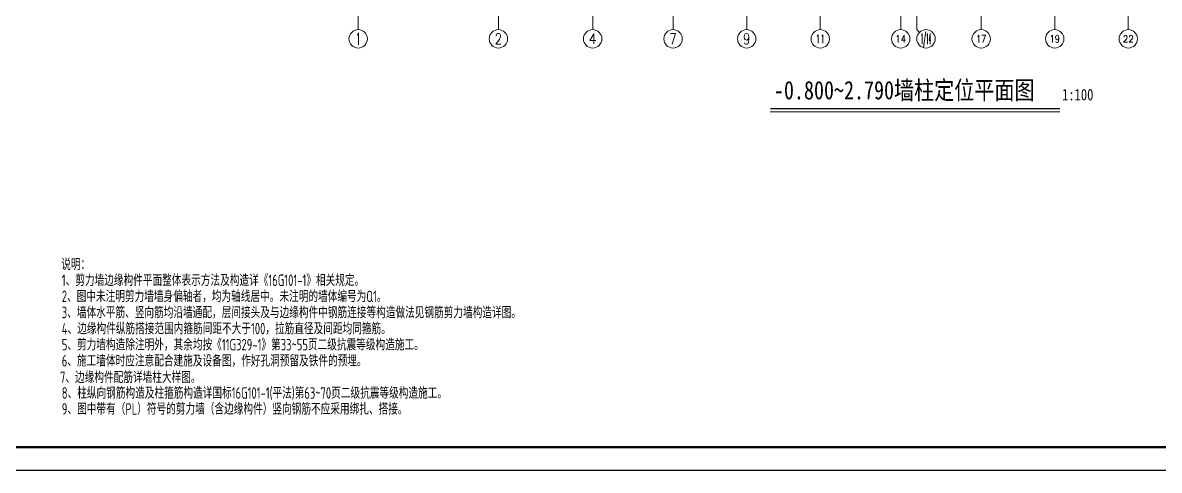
# Model space of a CAD drawing. Extents: x 5874492 to 7194610, y -939842 to -279257.
# Drawn here: x 6273052 to 6322492, y -636426 to -616969 of the extents above; entities that cross this region are included whole.
import ezdxf
from ezdxf.enums import TextEntityAlignment as Align

# ---------------------------------------------------------------- set-up
doc = ezdxf.new("R2010")
doc.units = 0
doc.header["$LTSCALE"] = 1000
doc.linetypes.add('DOTE', pattern=[2.42, 2, -0.2, 0.02, -0.2])
for name, color, linetype, lineweight in [('A-标注-轴号', 3, 'Continuous', 15), ('A-标注-轴号文字', 7, 'Continuous', 15), ('S-轴网-轴号', 3, 'Continuous', 20), ('S-轴网-轴线', 1, 'DOTE', 9), ('S-通用-TEXT', 7, 'Continuous', 20)]:
    doc.layers.add(name, color=color, linetype=linetype, lineweight=lineweight)
doc.layers.add('Y-云图图框', color=7, linetype='Continuous')
doc.styles.add('_TCH_AXIS', font='COMPLEX.shx', dxfattribs={"bigfont": 'hztxt.shx'})
doc.styles.add('_YT_Name', font='', dxfattribs={"width": 0.8})
doc.styles.add('_YT_Sign_Text', font='ros.shx', dxfattribs={"width": 0.8, "bigfont": 'hztxt.shx'})
doc.styles.add('_YT_TK_Text', font='ros.shx', dxfattribs={"width": 0.8, "bigfont": 'hztxt.shx'})
doc.styles.add('COMPLEX', font='COMPLEX')
doc.styles.get("Standard").update_dxf_attribs({"font": 'gbenor.shx', "bigfont": 'gbcbig.shx'})
doc.styles.add('TSSD_Rein', font='tssdeng.shx', dxfattribs={"width": 0.7, "bigfont": 'hztxt.shx'})
doc.styles.add('黑体', font='', dxfattribs={"width": 0.8})
doc.styles.get('_YT_Name').set_extended_font_data('SimHei')
doc.styles.get('黑体').set_extended_font_data('SimHei')

# ---------------------------------------------------------------- blocks, each defined once
blk = doc.blocks.new('ECMCTK_A0_横_单行图名-横向图框会签栏-0')
at = {"color": 4}
blk.add_lwpolyline([(0, 0), (1189, 0), (1189, 841), (0, 841)], close=True, dxfattribs=at)
at = {"const_width": 1}
blk.add_lwpolyline([(25, 10), (1179, 10), (1179, 831), (25, 831)], close=True, dxfattribs=at)
at = {"color": 80, "flags": 3}
for tag, height, p in [('YTHQINS', 3, (34.31, 832.5)), ('ECMCKEY', 3, (414.25, 484.67)), ('YTTQINS', 5.62, (1196.03, 12.81)), ('YTFRAME', 3, (904.42, 4.05)), ('YTBARCODE_T1', 3, (971.21, 4.65))]:
    blk.add_attdef(tag, text='', height=height, dxfattribs=at).set_placement(p, align=Align.MIDDLE_CENTER)
at = {"color": 80, "style": '_YT_TK_Text', "width": 0.8, "flags": 3}
for tag, p in [('{姓名五}', (9.62, 809.48)), ('{姓名六}', (14.92, 809.38)), ('{姓名七}', (19.96, 809.48)), ('{姓名八}', (24.7, 809.33)), ('[专业五]', (9.63, 785.25)), ('[专业六]', (14.56, 785.25)), ('[专业七]', (19.49, 785.17)), ('[专业八]', (24.5, 785.09)), ('{姓名一}', (9.73, 733.71)), ('{姓名二}', (14.79, 733.6)), ('{姓名三}', (19.65, 733.65)), ('{姓名四}', (24.75, 733.5)), ('[专业一]', (9.58, 710.09)), ('[专业二]', (14.46, 709.92)), ('[专业三]', (19.63, 709.95)), ('[专业四]', (25, 709.79))]:
    blk.add_attdef(tag, text='', height=3, rotation=90, dxfattribs=at).set_placement(p, align=Align.BOTTOM_LEFT)
at = {"style": '_YT_TK_Text', "width": 0.8}
blk.add_attdef('设计联系电话', text='', height=4, rotation=90, dxfattribs=at).set_placement((16.86, 656.55), align=Align.MIDDLE)
for tag, height, style, width, p in [('设计单位', 6, '_YT_Name', 0.8, (971.75, 38.6)), ('证书编号', 4, '_YT_Sign_Text', 0.8, (1056.87, 43.81)), ('审查批准号', 4, '_YT_Sign_Text', 0.8, (1109.06, 43.81)), ('工程号', 4, '_YT_Sign_Text', 0.5, (1152.08, 44.12)), ('建设单位', 4, '_YT_Sign_Text', 0.8, (1082.96, 36.11)), ('阶段', 4, '_YT_Sign_Text', 0.8, (1152.08, 35.81)), ('项目号', 4, '_YT_Sign_Text', 0.5, (1170.08, 33.72)), ('项目名称', 4, '_YT_Sign_Text', 0.8, (1082.96, 28.11)), ('专业', 4, '_YT_Sign_Text', 0.8, (1152.08, 27.31)), ('图纸名称', 4.5, '_YT_Name', 0.8, (1083.39, 15.06)), ('图纸编号', 4, '_YT_Sign_Text', 0.5, (1151.93, 19.36)), ('出图比例', 4.2, '_YT_Sign_Text', 0.8, (1029.82, 11.78)), ('日期', 4, '_YT_Sign_Text', 0.5, (1151.88, 12.13)), ('版本号', 4, '_YT_Sign_Text', 0.8, (1170.08, 13))]:
    blk.add_attdef(tag, text='', height=height, dxfattribs=dict(style=style, width=width)).set_placement(p, align=Align.CENTER)
at = {"style": '_YT_Sign_Text', "width": 0.8, "flags": 3}
for tag, p, height in [('[审定人]', (938.95, 27.81), 4.1), ('{审定人}', (953.87, 26.45), 6.24), ('[校对人]', (990.23, 27.82), 4.1), ('{校对人}', (1006.35, 26.53), 6.24), ('{审核人}', (954.98, 18.44), 6.24), ('[设计人]', (990.47, 20.21), 4.1), ('{设计人}', (1006.48, 18.54), 6.24), ('[审核人]', (939.01, 19.76), 4.1), ('[项目负责人]', (938.78, 12.01), 4.1), ('{项目负责人}', (956.28, 10.72), 6.24), ('[专业负责人]', (990.74, 11.77), 4.1), ('{专业负责人}', (1006.58, 10.36), 6.24)]:
    blk.add_attdef(tag, p, '', height=height, dxfattribs=at)
at = {"color": 80, "flags": 3}
for tag, p in [('YTQRCODE', (899.04, 11.91)), ('YTBZSIT', (25, 10)), ('EXT_TK_LEFT', (25, 10))]:
    blk.add_attdef(tag, p, '', height=3, dxfattribs=at)
blk = doc.blocks.new('_AXISO')
blk.add_circle((0, 0), 0.5)
at = {"layer": 'S-轴网-轴号', "style": 'COMPLEX', "width": 1.041667}
blk.add_attdef('A', text='', height=0.56, dxfattribs=at).set_placement((-0.25, -0.28), (0.25, -0.28), align=Align.FIT)
blk = doc.blocks.new('A$C3FF375C5')
at = {"layer": 'A-标注-轴号'}
for p, q in [((0, -8548.9), (0, -12548.9)), ((6100, -8548.9), (6100, -12548.9)), ((10200, -8548.9), (10200, -12548.9)), ((13700, -8548.9), (13700, -12548.9)), ((16900, -8548.9), (16900, -12548.9)), ((20100, -8548.9), (20100, -12548.9)), ((23600, -8548.9), (23600, -12548.9)), ((24300, -8548.9), (24300, -12548.9)), ((27100, -8548.9), (27100, -12548.9)), ((30300, -8548.9), (30300, -12548.9)), ((33499.9, -8548.9), (33499.9, -12548.9)), ((24417.2, -12666.1), (24300, -12548.9))]:
    blk.add_line(p, q, dxfattribs=at)
ref = blk.add_blockref('_AXISO', (0, -12948.9), dxfattribs=dict(at, xscale=800, yscale=800, zscale=800))
ref.add_attrib('A', '1', dxfattribs={"layer": 'A-标注-轴号文字', "ltscale": 0.2, "height": 514.7, "style": '_TCH_AXIS'}).set_placement((-110.3, -13206.3), (110.3, -13206.3), align=Align.FIT)
ref = blk.add_blockref('_AXISO', (6100, -12948.9), dxfattribs=dict(at, xscale=800, yscale=800, zscale=800))
ref.add_attrib('A', '2', dxfattribs={"layer": 'A-标注-轴号文字', "ltscale": 0.2, "height": 465.9, "style": '_TCH_AXIS'}).set_placement((5944.7, -13181.9), (6255.3, -13181.9), align=Align.FIT)
ref = blk.add_blockref('_AXISO', (10200, -12948.9), dxfattribs=dict(at, xscale=800, yscale=800, zscale=800))
ref.add_attrib('A', '4', dxfattribs={"layer": 'A-标注-轴号文字', "ltscale": 0.2, "height": 445.4, "style": '_TCH_AXIS'}).set_placement((10030.3, -13171.6), (10369.7, -13171.6), align=Align.FIT)
ref = blk.add_blockref('_AXISO', (13700, -12948.9), dxfattribs=dict(at, xscale=800, yscale=800, zscale=800))
ref.add_attrib('A', '7', dxfattribs={"layer": 'A-标注-轴号文字', "ltscale": 0.2, "height": 465.9, "style": '_TCH_AXIS'}).set_placement((13544.7, -13181.9), (13855.3, -13181.9), align=Align.FIT)
ref = blk.add_blockref('_AXISO', (16900, -12948.9), dxfattribs=dict(at, xscale=800, yscale=800, zscale=800))
ref.add_attrib('A', '9', dxfattribs={"layer": 'A-标注-轴号文字', "ltscale": 0.2, "height": 465.9, "style": '_TCH_AXIS'}).set_placement((16744.7, -13181.9), (17055.3, -13181.9), align=Align.FIT)
ref = blk.add_blockref('_AXISO', (20100, -12948.9), dxfattribs=dict(at, xscale=800, yscale=800, zscale=800))
ref.add_attrib('A', '11', dxfattribs={"layer": 'A-标注-轴号文字', "ltscale": 0.2, "height": 368.76, "style": '_TCH_AXIS'}).set_placement((19889.3, -13133.3), (20310.7, -13133.3), align=Align.FIT)
ref = blk.add_blockref('_AXISO', (23600, -12948.9), dxfattribs=dict(at, xscale=800, yscale=800, zscale=800))
ref.add_attrib('A', '14', dxfattribs={"layer": 'A-标注-轴号文字', "ltscale": 0.2, "height": 314.07, "style": '_TCH_AXIS'}).set_placement((23368.2, -13105.9), (23831.8, -13105.9), align=Align.FIT)
ref = blk.add_blockref('_AXISO', (24700, -12948.9), dxfattribs=dict(at, xscale=800, yscale=800, zscale=800))
ref.add_attrib('A', '1/14', dxfattribs={"layer": 'A-标注-轴号文字', "ltscale": 0.2, "height": 452.55, "style": '_TCH_AXIS', "width": 0.308824}).set_placement((24473.7, -13175.2), (24926.3, -13175.2), align=Align.FIT)
ref = blk.add_blockref('_AXISO', (27100, -12948.9), dxfattribs=dict(at, xscale=800, yscale=800, zscale=800))
ref.add_attrib('A', '17', dxfattribs={"layer": 'A-标注-轴号文字', "ltscale": 0.2, "height": 328.45, "style": '_TCH_AXIS'}).set_placement((26873.2, -13113.1), (27326.8, -13113.1), align=Align.FIT)
ref = blk.add_blockref('_AXISO', (30300, -12948.9), dxfattribs=dict(at, xscale=800, yscale=800, zscale=800))
ref.add_attrib('A', '19', dxfattribs={"layer": 'A-标注-轴号文字', "ltscale": 0.2, "height": 328.45, "style": '_TCH_AXIS'}).set_placement((30073.2, -13113.1), (30526.8, -13113.1), align=Align.FIT)
ref = blk.add_blockref('_AXISO', (33499.9, -12948.9), dxfattribs=dict(at, xscale=800, yscale=800, zscale=800))
ref.add_attrib('A', '22', dxfattribs={"layer": 'A-标注-轴号文字', "ltscale": 0.2, "height": 294.28, "style": '_TCH_AXIS'}).set_placement((33261.6, -13096), (33738.1, -13096), align=Align.FIT)

msp = doc.modelspace()

# ---------------------------------------------------------------- linework, layer by layer
at = {"layer": 'S-通用-TEXT', "const_width": 70}
msp.add_lwpolyline([(6305566.6, -620704.4), (6318166.7, -620704.4)], dxfattribs=at)
at = {"layer": 'S-通用-TEXT'}
msp.add_lwpolyline([(6305566.6, -620844.4), (6318166.7, -620844.4)], dxfattribs=at)

# ---------------------------------------------------------------- block references
at = {"layer": 'S-轴网-轴线', "ltscale": 0.2}
msp.add_blockref('A$C3FF375C5', (6287644.5, -604719.9), dxfattribs=at)
at = {"layer": 'Y-云图图框', "xscale": 100, "yscale": 100, "zscale": 100}
msp.add_blockref('ECMCTK_A0_横_单行图名-横向图框会签栏-0', (6261254.1, -636426.2), dxfattribs=at)

# ---------------------------------------------------------------- texts
at = {"layer": 'S-通用-TEXT'}
for s, height, style, width, p in [('-0.800~2.790墙柱定位平面图', 800, '黑体', 0.8, (6305729.8, -620301)), ('1:100', 500, '黑体', 0.8, (6318264.6, -620343.6)), ('说明：', 500, 'TSSD_Rein', 0.7, (6274724.9, -627725.1)), ('1、剪力墙边缘构件平面整体表示方法及构造详《16G101-1》相关规定。', 500, 'TSSD_Rein', 0.7, (6274750.4, -628416.2)), ('2、图中未注明剪力墙墙身偏轴者，均为轴线居中。未注明的墙体编号为Q1。', 500, 'TSSD_Rein', 0.7, (6274750.4, -629116.2)), ('3、墙体水平筋、竖向筋均沿墙通配，层间接头及与边缘构件中钢筋连接等构造做法见钢筋剪力墙构造详图。', 500, 'TSSD_Rein', 0.7, (6274750.4, -629816.2)), ('4、边缘构件纵筋搭接范围内箍筋间距不大于100，拉筋直径及间距均同箍筋。', 500, 'TSSD_Rein', 0.7, (6274750.4, -630516.2)), ('5、剪力墙构造除注明外，其余均按《11G329-1》第33~55页二级抗震等级构造施工。', 500, 'TSSD_Rein', 0.7, (6274750.4, -631216.2)), ('6、施工墙体时应注意配合建施及设备图，作好孔洞预留及铁件的预埋。', 500, 'TSSD_Rein', 0.7, (6274750.4, -631916.2)), ('7、边缘构件配筋详墙柱大样图。', 500, 'TSSD_Rein', 0.7, (6274673.4, -632636.2)), ('8、柱纵向钢筋构造及柱箍筋构造详国标16G101-1(平法)第63~70页二级抗震等级构造施工。', 500, 'TSSD_Rein', 0.7, (6274750.4, -633316.2)), ('9、图中带有（PL）符号的剪力墙（含边缘构件）竖向钢筋不应采用绑扎、搭接。', 500, 'TSSD_Rein', 0.7, (6274750.4, -634009.2))]:
    msp.add_text(s, height=height, dxfattribs=dict(at, style=style, width=width)).set_placement(p)

doc.saveas('drawing.dxf')
